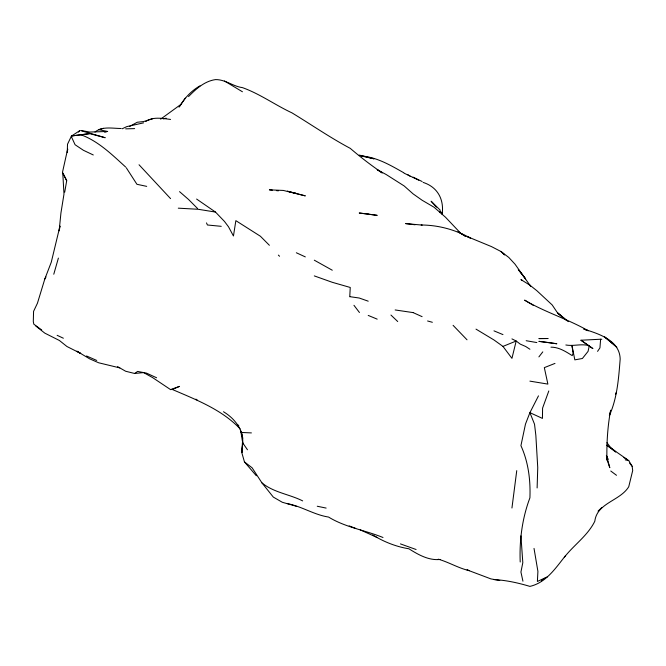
<?xml version="1.0" encoding="UTF-8"?>
<svg xmlns="http://www.w3.org/2000/svg" width="666" height="666" viewBox="0 0 666 666"><rect width="100%" height="100%" fill="white"/><g stroke="black" fill="none" stroke-linecap="round" stroke-linejoin="round"><path stroke-width="1" d="M442.116 214.552C444.264 199.775 437.953 187.188 423.101 182.392M67.266 152.372L67.516 144.214L71.428 136.097L79.845 130.586L78.471 132.101M349.758 296.795L350.241 287.462L332.267 282.301L314.302 275.899M537.121 487.953L537.745 467.565L535.847 435.348L534.532 424.217L529.911 412.662L538.478 395.862M601.781 339.26L600.624 339.235L599.941 347.877L597.56 351.373M67.366 152.606L67.674 149.001L62.462 172.419L66.708 180.686L64.694 192.224M242.765 442.107L241.883 452.356L242.765 442.107C243.148 429.079 234.174 418.148 223.485 411.746M59.174 230.686L60.931 213.028L63.986 194.047L62.762 172.894M511.946 508.008L516.749 470.646M529.911 303.313L524.617 300.133C544.938 312.221 567.84 319.039 588.303 330.777L583.816 329.112C598.676 333.774 619.738 340.226 620.171 359.066C618.656 378.171 617.299 397.81 609.382 415.567L609.973 412.837M548.801 390.967L542.582 408.116L542.44 418.406L529.911 412.662L525.474 424.117L520.929 445.662C528.354 462.013 530.619 480.061 529.911 497.843C522.219 518.24 519.33 540.268 520.213 562.004M59.274 230.777L59.973 226.065L51.274 262.204L44.797 279.054L37.446 303.205L33.575 311.347L33.3 321.553L33.808 324.159L41.7 329.978M610.614 410.206C607.6 426.64 606.568 443.381 606.934 460.073L606.435 455.361L609.798 467.674L607.167 459.956M53.779 274.226L58.392 258.1M615.575 394.439L616.2 392.482M44.797 279.054L45.971 277.006M179.962 105.869C184.932 97.677 191.608 90.601 199.991 85.847M179.037 107.176L185.315 98.118M493.981 579.587C506.135 580.203 518.106 582.858 529.911 586.396C546.128 582.658 555.561 568.148 565.226 556.043M538.894 356.901L542.79 351.873M564.327 557.284C574.009 544.813 587.695 535.697 594.805 521.253C597.044 502.772 619.954 501.04 628.737 486.763L632.7 470.521L632.134 466.275L628.737 460.589L606.743 445.163L615.501 451.906M181.052 104.296L160.648 119.147M188.536 96.587C196.029 88.936 204.454 81.177 215.484 79.604C225.308 79.396 232.975 86.405 242.432 87.621C259.948 93.873 275.166 105.028 291.974 112.87C311.438 124.717 330.153 137.654 350.241 148.351C360.456 157.076 371.037 165.293 382.176 172.827M598.043 511.13L601.781 507.567M541.55 580.81L544.363 578.23M94.98 132.051C102.281 126.024 112.471 128.48 121.162 128.496M117.557 366.608L125.649 371.245L134.632 373.476L137.621 371.412L146.587 373.16L156.585 377.755M145.746 121.478C152.947 116.492 162.454 118.406 170.563 119.439M129.695 126.365L137.271 122.244L143.615 121.553L152.597 118.789M122.211 128.779L126.84 126.598L143.615 122.852M547.36 576.856L537.387 581.468L537.912 571.395L534.024 548.409M170.563 389.602L172.278 389.444L179.545 386.38L170.563 389.602L152.597 377.597L143.615 372.594L134.632 373.476M476.007 329.129L493.981 339.968L502.963 346.403L516.192 341.017L520.271 344.131L525.707 346.511L529.911 349.242M554.986 363.411L544.33 367.632L547.877 384.099L529.911 381.135M103.521 128.313L98.693 129.67L107.676 131.46L89.71 132.051L81.618 130.586M104.687 132.268L106.685 131.735M163.278 118.906L166.142 118.165M89.71 133.633L71.745 135.939L89.71 133.633L105.195 137.72L80.728 130.586M547.968 338.511L538.894 338.586L547.877 338.519M580.935 340.226L592.798 348.526L580.935 340.226L600.624 339.235M125.649 128.846L134.632 128.613M440.076 559.457C428.679 560.68 418.215 554.628 408.899 548.784C395.987 546.686 383.807 541.808 372.702 534.965M251.415 432.908L241.5 432.467L242.79 438.278M565.85 344.988C573.667 346.445 581.634 343.381 589.318 345.762L588.053 351.382L582.4 358.491L574.833 359.865L571.928 345.429L573.126 353.138L572.236 355.627C565.692 351.573 558.99 347.119 550.957 347.161M221.237 226.323L207.417 224.991L206.502 222.894M272.377 190.168L269.389 189.843L283.383 190.443L305.319 195.871L287.354 191.192L296.728 193.565M276.373 190.609L278.371 190.826M395.154 309.956L413.07 312.595M350.241 296.728L359.224 298.018L368.206 301.182M294.172 193.157L296.154 193.448M415.118 224.783L405.636 223.593L422.111 225.083L421.17 225C438.436 225.075 455.311 229.712 470.412 238.062L467.024 236.505L491.525 246.62L501.007 251.523L508.757 257.417L515.018 264.177L530.652 286.272L529.911 285.181L520.929 279.578L522.502 280.602M269.389 245.288L260.406 236.247L235.856 220.654L233.45 235.997L228.496 226.781L224.467 221.428L215.484 212.063L198.168 209.274L178.297 208.175M526.182 340.717L536.846 342.565M499.766 580.494L490.942 578.904L467.024 569.888L469.305 570.654C458.441 568.206 448.926 562.196 438.261 559.19M382.992 537.495C364.901 530.144 345.438 527.397 328.563 517.057C314.061 514.801 301.748 506.376 287.354 503.613M317.249 506.243L326.14 508.083M625.257 459.865L628.737 460.589M146.703 186.372L136.93 184.291L126.282 167.774M359.224 155.061L374.092 158.824L361.114 155.944C376.914 157.159 390.384 165.193 403.804 172.785M119.772 367.89L98.693 362.787L89.71 358.874L76.831 351.19L80.728 353.446L66.958 346.52L59.416 340.493L44.797 333.133L35.806 326.049M427.589 320.979L432.351 322.277M296.337 506.268L282.301 502.272L273.31 497.086L261.954 482.892L252.131 467.823L244.439 461.888L241.908 452.98L242.432 442.499L247.461 449.775M400.433 543.897L416.092 549.508M80.728 134.682C98.202 141.001 112.088 154.703 125.649 167.033M349.184 525.89L355.711 528.446M404.137 173.202L418.748 180.186M368.206 315.418L377.189 319.139M493.981 330.86L502.963 334.598M172.278 389.444C196.337 399.833 221.753 409.523 240.185 428.912M302.664 500.89C289.36 494.214 273.718 492.59 261.954 482.892M86.522 355.969L96.728 360.448M413.128 312.612L422.111 316.658M360.248 529.878L377.189 537.495M296.337 252.764L305.319 256.901M57.134 335.314L63.353 338.22M93.282 154.97L83.416 150.291L75.075 144.73L71.32 136.53M413.128 177.156L422.111 181.518M511.946 338.894L516.192 341.017L511.946 358.35L502.963 346.403M314.302 260.19L332.276 270.221M224.467 80.986L242.432 91.775M530.785 303.838L533.399 305.428M465.451 236.255L458.042 231.643L465.392 236.23M623.892 457.542L626.465 459.165M407.675 174.634L410.015 176.124M382.134 172.902L377.189 169.68L386.172 174.517L404.137 185.931L413.128 193.898L422.111 200.241L434.016 207.209L445.479 217.208L460.714 233.291M196.603 199.051L215.484 212.063M529.911 285.173L536.838 290.692L552.189 304.953L557.217 312.429L568.223 321.628M195.879 399.134L197.519 400.316M610.764 471.012L616.5 475.299M565.85 319.896L557.725 313.128L564.352 318.681M615.75 451.881L610.514 447.336L606.926 442.69M179.545 191.642L188.536 199.459L197.519 208.483M504.653 255.003L501.007 251.523L504.345 254.529M390.95 315.06L397.719 321.528M278.371 255.103L279.554 256.26M139.036 164.76L170.563 198.61M467.024 339.802L453.088 325.333M436.505 207.118L431.093 201.207L440.076 209.99L440.076 212.695M440.567 211.547L441.924 213.02M237.504 424.4L238.861 425.957M606.851 457.883L608.133 459.382L606.393 455.777M244.439 461.888L256.327 475.774M629.611 463.111L632.134 466.275M353.954 305.294L359.449 312.504M63.195 173.759L66.708 180.686M241.417 432.808L240.751 430.952L242.432 441.267M522.935 581.185L520.929 572.044L522.81 562.678L520.929 535.855M368.206 214.086L359.224 213.003L377.189 215.359L368.206 214.086M547.877 342.474L538.894 341.358L556.843 343.764L547.877 342.474M612.046 343.015L604.595 336.938L616.824 347.252L612.046 343.015M520.929 272.794L518.273 269.605L525.566 278.838L520.929 272.794"/></g></svg>
